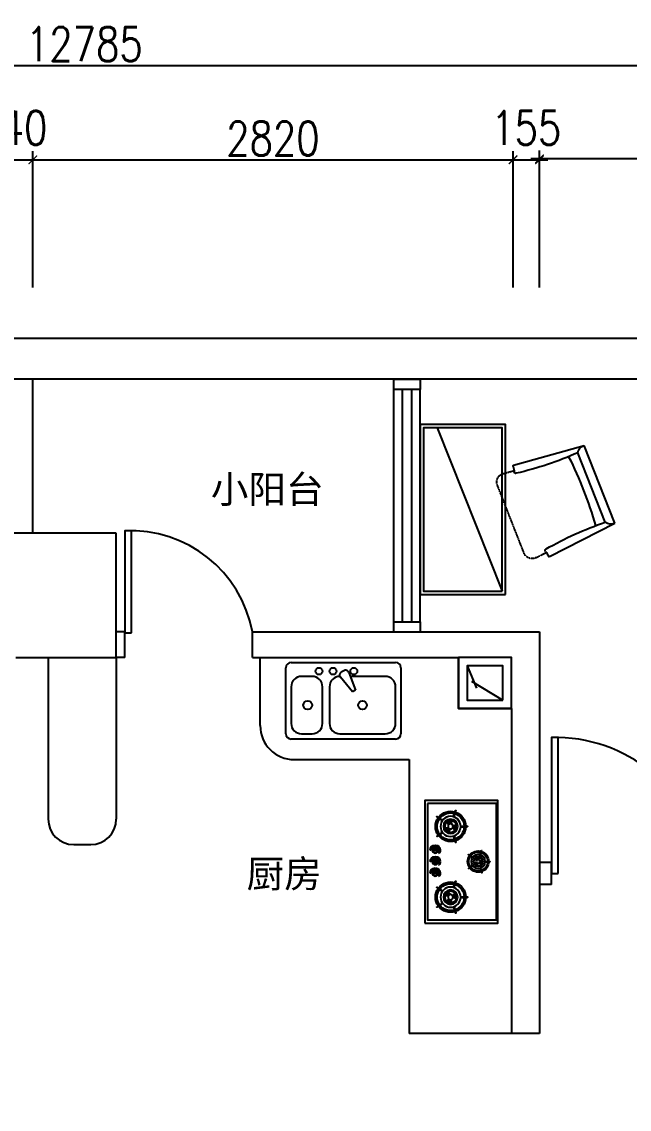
# Model space of a CAD drawing. Header units: millimetres. Extents: x -608935 to 90319, y -1318739 to -774154.
# Drawn here: x -73890 to -70323, y -780545 to -774154 of the extents above; entities that cross this region are included whole.
import ezdxf

# ---------------------------------------------------------------- set-up
doc = ezdxf.new("R2010")
doc.units = ezdxf.units.MM
doc.header["$PDMODE"] = 3
doc.linetypes.add('HIDDEN', pattern=[9.525, 6.35, -3.175])
for name, color, linetype in [('0-门灰线', 8, 'Continuous'), ('250', 250, 'Continuous'), ('IFF－FIXT', 132, 'Continuous'), ('layer 1', 7, 'Continuous'), ('家具1', 2, 'Continuous'), ('家具2', 8, 'Continuous')]:
    doc.layers.add(name, color=color, linetype=linetype)
doc.styles.add('DIM', font='simplex.shx', dxfattribs={"width": 0.8, "bigfont": 'hztxt.shx'})
doc.styles.add('STYLE1', font='')
doc.styles.get('STYLE1').set_extended_font_data('SimSun')
doc.dimstyles.new('1-50', dxfattribs={"dimscale": 50, "dimtxt": 4, "dimasz": 1, "dimexe": 1, "dimexo": 0.1, "dimgap": 0.5, "dimtad": 1, "dimdec": 0, "dimdsep": 46, "dimtxsty": 'DIM', "dimblk": 'ARCHTICK', "dimcen": 4, "dimdle": 1, "dimclrd": 3, "dimclre": 3, "dimclrt": 1, "dimadec": 0, "dimazin": 0, "dimtfac": 1, "dimtdec": 0, "dimtmove": 2, "dimatfit": 3, "dimldrblk": 'DOT', "dimfxl": 15, "dimfxlon": 1, "dimarcsym": 0})

# ---------------------------------------------------------------- blocks, each defined once
blk = doc.blocks.new('_ArchTick')
at = {"color": 0, "linetype": 'ByBlock', "const_width": 0.15}
blk.add_lwpolyline([(-0.5, -0.5), (0.5, 0.5)], dxfattribs=at)
blk = doc.blocks.new('*D704')
at = {"layer": '250', "color": 3, "lineweight": -2}
for p, q in [((-79915, -775715), (-79915, -774915)), ((-79675, -775715), (-79675, -774915)), ((-79965, -774965), (-79625, -774965)), ((-112082.5, -810400), (-109327.5, -810400)), ((-112032.5, -810755), (-112032.5, -810350)), ((-109377.5, -810755), (-109377.5, -810350)), ((19170, -838840), (19170, -829555)), ((18420, -829605), (19220, -829605)), ((18420, -838790), (19220, -838790))]:
    blk.add_line(p, q, dxfattribs=at)
at = {"layer": 'Defpoints', "color": 0}
for p in [(-79675, -774965), (-79915, -783895), (-79675, -783895), (-109377.5, -810400), (-112032.5, -810760), (-109377.5, -810760), (17850, -829605), (19170, -829605), (17850, -838790)]:
    blk.add_point(p, dxfattribs=at)
at = {"layer": '250', "color": 3, "lineweight": -2, "xscale": 50, "yscale": 50, "zscale": 50}
for p, rotation in [((-79915, -774965), 180), ((-112032.5, -810400), 180), ((19170, -829605), 90), ((19170, -838790), 270)]:
    blk.add_blockref('_ArchTick', p, dxfattribs=dict(at, rotation=rotation))
for p in [(-79675, -774965), (-109377.5, -810400)]:
    blk.add_blockref('_ArchTick', p, dxfattribs=at)
at = {"layer": '250', "color": 1, "char_height": 200, "attachment_point": 5, "style": 'DIM'}
for s, insert in [('240', (-79795, -774777.5)), ('2655', (-110705, -810275))]:
    blk.add_mtext(s, dxfattribs=dict(at, insert=insert))
at = {"layer": '250', "color": 1, "insert": (19045, -834197.5), "char_height": 200, "attachment_point": 5, "rotation": 90, "style": 'DIM'}
blk.add_mtext('9185', dxfattribs=at)
blk = doc.blocks.new('_Dot')
at = {"color": 0, "linetype": 'ByBlock', "lineweight": -2}
blk.add_line((-0.5, 0), (-1, 0), dxfattribs=at)
at = {"color": 0, "linetype": 'ByBlock', "const_width": 0.5}
blk.add_lwpolyline([(-0.25, 0, 1), (0.25, 0, 1)], format="xyb", close=True, dxfattribs=at)
blk = doc.blocks.new('*D705')
at = {"layer": '250', "color": 3, "lineweight": -2}
for p, q in [((-79675, -775715), (-79675, -774915)), ((-78485, -775715), (-78485, -774915)), ((-79725, -774965), (-78435, -774965)), ((4845, -828750), (4845, -827950)), ((17630, -828750), (17630, -827950)), ((4795, -828000), (17680, -828000)), ((-44388.6, -832595), (-44388.6, -832710)), ((-43898.6, -832595), (-43898.6, -832710)), ((-44438.6, -832660), (-43848.6, -832660))]:
    blk.add_line(p, q, dxfattribs=at)
at = {"layer": 'Defpoints', "color": 0}
for p in [(-78485, -774965), (-79675, -777160), (-78485, -777400), (17630, -828000), (4845, -829395), (17630, -829395), (-44388.6, -832590), (-43898.6, -832590), (-43898.6, -832660)]:
    blk.add_point(p, dxfattribs=at)
at = {"layer": '250', "color": 3, "lineweight": -2, "xscale": 50, "yscale": 50, "zscale": 50, "rotation": 180}
for p in [(-79675, -774965), (4845, -828000), (-44388.6, -832660)]:
    blk.add_blockref('_ArchTick', p, dxfattribs=at)
at = {"layer": '250', "color": 3, "lineweight": -2, "xscale": 50, "yscale": 50, "zscale": 50}
for p in [(-78485, -774965), (17630, -828000), (-43898.6, -832660)]:
    blk.add_blockref('_ArchTick', p, dxfattribs=at)
at = {"layer": '250', "color": 1, "char_height": 200, "attachment_point": 5, "style": 'DIM'}
for s, insert in [('1190', (-79080, -774840)), ('12785', (11237.5, -827875)), ('490', (-44143.6, -832535))]:
    blk.add_mtext(s, dxfattribs=dict(at, insert=insert))
blk = doc.blocks.new('*D706')
at = {"layer": '250', "color": 3, "lineweight": -2}
for p, q in [((-78485, -775715), (-78485, -774915)), ((-78335, -775715), (-78335, -774915)), ((-78535, -774965), (-78285, -774965)), ((3230, -829555), (3230, -838840)), ((3980, -829605), (3180, -829605)), ((3980, -838790), (3180, -838790))]:
    blk.add_line(p, q, dxfattribs=at)
at = {"layer": 'Defpoints', "color": 0}
for p in [(-78335, -774965), (-78485, -777400), (-78335, -777400), (4595, -829605), (3230, -838790), (4595, -838790)]:
    blk.add_point(p, dxfattribs=at)
at = {"layer": '250', "color": 3, "lineweight": -2, "xscale": 50, "yscale": 50, "zscale": 50}
for p, rotation in [((-78485, -774965), 180), ((3230, -829605), 90), ((3230, -838790), 270)]:
    blk.add_blockref('_ArchTick', p, dxfattribs=dict(at, rotation=rotation))
blk.add_blockref('_ArchTick', (-78335, -774965), dxfattribs=at)
at = {"layer": '250', "color": 1, "insert": (-78410, -774777.5), "char_height": 200, "attachment_point": 5, "style": 'DIM'}
blk.add_mtext('150', dxfattribs=at)
at = {"layer": '250', "color": 1, "insert": (3105, -834197.5), "char_height": 200, "attachment_point": 5, "rotation": 90, "style": 'DIM'}
blk.add_mtext('9185', dxfattribs=at)
blk = doc.blocks.new('*D707')
at = {"layer": '250', "color": 3, "lineweight": -2}
for p, q in [((-71005, -775715), (-71005, -774915)), ((-70850, -775715), (-70850, -774915)), ((-71055, -774965), (-70800, -774965)), ((6225, -828555), (6475, -828555)), ((6275, -829305), (6275, -828505)), ((6425, -829305), (6425, -828505))]:
    blk.add_line(p, q, dxfattribs=at)
at = {"layer": 'Defpoints', "color": 0}
for p in [(-70850, -774965), (-71005, -776255), (-70850, -776255), (6425, -828555), (6275, -830990), (6425, -830990)]:
    blk.add_point(p, dxfattribs=at)
at = {"layer": '250', "color": 3, "lineweight": -2, "xscale": 50, "yscale": 50, "zscale": 50, "rotation": 180}
for p in [(-71005, -774965), (6275, -828555)]:
    blk.add_blockref('_ArchTick', p, dxfattribs=at)
at = {"layer": '250', "color": 3, "lineweight": -2, "xscale": 50, "yscale": 50, "zscale": 50}
for p in [(-70850, -774965), (6425, -828555)]:
    blk.add_blockref('_ArchTick', p, dxfattribs=at)
at = {"layer": '250', "color": 1, "char_height": 200, "attachment_point": 5, "style": 'DIM'}
for s, insert in [('155', (-70927.5, -774777.5)), ('150', (6350, -828367.5))]:
    blk.add_mtext(s, dxfattribs=dict(at, insert=insert))
blk = doc.blocks.new('*D713')
at = {"layer": '250', "color": 3, "lineweight": -2}
for p, q in [((-66080, -779145), (-66080, -776205)), ((-66830, -776255), (-66030, -776255)), ((-66685, -779095), (-66030, -779095)), ((17440, -828550), (13860, -828550)), ((13910, -829300), (13910, -828500)), ((17390, -829300), (17390, -828500))]:
    blk.add_line(p, q, dxfattribs=at)
at = {"layer": 'Defpoints', "color": 0}
for p in [(-73500, -776255), (-66080, -776255), (-66690, -779095), (13910, -828550), (13910, -829305), (17390, -829305)]:
    blk.add_point(p, dxfattribs=at)
at = {"layer": '250', "color": 3, "lineweight": -2, "xscale": 50, "yscale": 50, "zscale": 50}
for p, rotation in [((-66080, -776255), 90), ((-66080, -779095), 270), ((13910, -828550), 180)]:
    blk.add_blockref('_ArchTick', p, dxfattribs=dict(at, rotation=rotation))
blk.add_blockref('_ArchTick', (17390, -828550), dxfattribs=at)
at = {"layer": '250', "color": 1, "insert": (-66205, -777675), "char_height": 200, "attachment_point": 5, "rotation": 90, "style": 'DIM'}
blk.add_mtext('2840', dxfattribs=at)
at = {"layer": '250', "color": 1, "insert": (15650, -828425), "char_height": 200, "attachment_point": 5, "style": 'DIM'}
blk.add_mtext('3480', dxfattribs=at)
blk = doc.blocks.new('*D714')
at = {"layer": '250', "color": 3, "lineweight": -2}
for p, q in [((-66830, -776015), (-66030, -776015)), ((-66080, -776305), (-66080, -775965)), ((-66830, -776255), (-66030, -776255))]:
    blk.add_line(p, q, dxfattribs=at)
at = {"layer": 'Defpoints', "color": 0}
for p in [(-73260, -776015), (-66080, -776015), (-73500, -776255)]:
    blk.add_point(p, dxfattribs=at)
at = {"layer": '250', "color": 3, "lineweight": -2, "xscale": 50, "yscale": 50, "zscale": 50}
for p, rotation in [((-66080, -776015), 90), ((-66080, -776255), 270)]:
    blk.add_blockref('_ArchTick', p, dxfattribs=dict(at, rotation=rotation))
at = {"layer": '250', "color": 1, "insert": (-66240, -776135), "char_height": 200, "attachment_point": 5, "rotation": 90, "style": 'DIM'}
blk.add_mtext('240', dxfattribs=at)
blk = doc.blocks.new('*D725')
at = {"layer": '250', "color": 3, "lineweight": -2}
for p, q in [((-80965, -777210), (-80965, -776205)), ((-80215, -776255), (-81015, -776255)), ((-80215, -777160), (-81015, -777160))]:
    blk.add_line(p, q, dxfattribs=at)
at = {"layer": 'Defpoints', "color": 0}
for p in [(-80965, -776255), (-69380, -776255), (-75470, -777160)]:
    blk.add_point(p, dxfattribs=at)
at = {"layer": '250', "color": 3, "lineweight": -2, "xscale": 50, "yscale": 50, "zscale": 50}
for p, rotation in [((-80965, -776255), 90), ((-80965, -777160), 270)]:
    blk.add_blockref('_ArchTick', p, dxfattribs=dict(at, rotation=rotation))
at = {"layer": '250', "color": 1, "insert": (-81090, -776707.5), "char_height": 200, "attachment_point": 5, "rotation": 90, "style": 'DIM'}
blk.add_mtext('905', dxfattribs=at)
blk = doc.blocks.new('*D726')
at = {"layer": '250', "color": 3, "lineweight": -2}
for p, q in [((-80215, -776015), (-81015, -776015)), ((-80965, -776305), (-80965, -775965)), ((-80215, -776255), (-81015, -776255))]:
    blk.add_line(p, q, dxfattribs=at)
at = {"layer": 'Defpoints', "color": 0}
for p in [(-80965, -776015), (-69620, -776015), (-69380, -776255)]:
    blk.add_point(p, dxfattribs=at)
at = {"layer": '250', "color": 3, "lineweight": -2, "xscale": 50, "yscale": 50, "zscale": 50}
for p, rotation in [((-80965, -776015), 90), ((-80965, -776255), 270)]:
    blk.add_blockref('_ArchTick', p, dxfattribs=dict(at, rotation=rotation))
at = {"layer": '250', "color": 1, "insert": (-81152.5, -776135), "char_height": 200, "attachment_point": 5, "rotation": 90, "style": 'DIM'}
blk.add_mtext('240', dxfattribs=at)
blk = doc.blocks.new('*D729')
at = {"layer": '250', "color": 3, "lineweight": -2}
for p, q in [((-79915, -775160), (-79915, -774360)), ((-67130, -775160), (-67130, -774360)), ((-79965, -774410), (-67080, -774410))]:
    blk.add_line(p, q, dxfattribs=at)
at = {"layer": 'Defpoints', "color": 0}
for p in [(-67130, -774410), (-79915, -775805), (-67130, -775805)]:
    blk.add_point(p, dxfattribs=at)
at = {"layer": '250', "color": 3, "lineweight": -2, "xscale": 50, "yscale": 50, "zscale": 50, "rotation": 180}
blk.add_blockref('_ArchTick', (-79915, -774410), dxfattribs=at)
at = {"layer": '250', "color": 3, "lineweight": -2, "xscale": 50, "yscale": 50, "zscale": 50}
blk.add_blockref('_ArchTick', (-67130, -774410), dxfattribs=at)
at = {"layer": '250', "color": 1, "insert": (-73522.5, -774285), "char_height": 200, "attachment_point": 5, "style": 'DIM'}
blk.add_mtext('12785', dxfattribs=at)
blk = doc.blocks.new('*D733')
at = {"layer": '250', "color": 3, "lineweight": -2}
for p, q in [((-74065, -775715), (-74065, -774915)), ((-73825, -775715), (-73825, -774915)), ((-74115, -774965), (-73775, -774965))]:
    blk.add_line(p, q, dxfattribs=at)
at = {"layer": 'Defpoints', "color": 0}
for p in [(-73825, -774965), (-74065, -776015), (-73825, -776015)]:
    blk.add_point(p, dxfattribs=at)
at = {"layer": '250', "color": 3, "lineweight": -2, "xscale": 50, "yscale": 50, "zscale": 50, "rotation": 180}
blk.add_blockref('_ArchTick', (-74065, -774965), dxfattribs=at)
at = {"layer": '250', "color": 3, "lineweight": -2, "xscale": 50, "yscale": 50, "zscale": 50}
blk.add_blockref('_ArchTick', (-73825, -774965), dxfattribs=at)
at = {"layer": '250', "color": 1, "insert": (-73945, -774777.5), "char_height": 200, "attachment_point": 5, "style": 'DIM'}
blk.add_mtext('240', dxfattribs=at)
blk = doc.blocks.new('*D734')
at = {"layer": '250', "color": 3, "lineweight": -2}
for p, q in [((-73825, -775715), (-73825, -774915)), ((-71005, -775715), (-71005, -774915)), ((-73875, -774965), (-70955, -774965))]:
    blk.add_line(p, q, dxfattribs=at)
at = {"layer": 'Defpoints', "color": 0}
for p in [(-71005, -774965), (-73825, -776015), (-71005, -776255)]:
    blk.add_point(p, dxfattribs=at)
at = {"layer": '250', "color": 3, "lineweight": -2, "xscale": 50, "yscale": 50, "zscale": 50, "rotation": 180}
blk.add_blockref('_ArchTick', (-73825, -774965), dxfattribs=at)
at = {"layer": '250', "color": 3, "lineweight": -2, "xscale": 50, "yscale": 50, "zscale": 50}
blk.add_blockref('_ArchTick', (-71005, -774965), dxfattribs=at)
at = {"layer": '250', "color": 1, "insert": (-72415, -774840), "char_height": 200, "attachment_point": 5, "style": 'DIM'}
blk.add_mtext('2820', dxfattribs=at)
blk = doc.blocks.new('*D737')
at = {"layer": '250', "color": 3, "lineweight": -2}
for p, q in [((-70850, -775710), (-70850, -774910)), ((-67370, -775710), (-67370, -774910)), ((-67320, -774960), (-70900, -774960))]:
    blk.add_line(p, q, dxfattribs=at)
at = {"layer": 'Defpoints', "color": 0}
for p in [(-70850, -774960), (-70850, -775715), (-67370, -775715)]:
    blk.add_point(p, dxfattribs=at)
at = {"layer": '250', "color": 3, "lineweight": -2, "xscale": 50, "yscale": 50, "zscale": 50, "rotation": 180}
blk.add_blockref('_ArchTick', (-70850, -774960), dxfattribs=at)
at = {"layer": '250', "color": 3, "lineweight": -2, "xscale": 50, "yscale": 50, "zscale": 50}
blk.add_blockref('_ArchTick', (-67370, -774960), dxfattribs=at)
at = {"layer": '250', "color": 1, "insert": (-69110, -774835), "char_height": 200, "attachment_point": 5, "style": 'DIM'}
blk.add_mtext('3480', dxfattribs=at)
blk = doc.blocks.new('vvvvvvvvvv')
at = {"color": 2, "linetype": 'ByBlock'}
for p, q in [((295471.4, -13918.4), (296085.1, -13918.4)), ((295440.7, -14337.7), (295440.7, -13949.1)), ((296115.7, -13949.1), (296115.7, -14337.7)), ((296085.1, -14368.4), (295471.4, -14368.4))]:
    blk.add_line(p, q, dxfattribs=at)
at = {"color": 1, "linetype": 'ByBlock'}
for p, q in [((295780.3, -13966.8), (295766, -13975)), ((295809.7, -13977.3), (295848.5, -14080.9)), ((295594.2, -14000.2), (295532.8, -14000.2)), ((295830.8, -14091.1), (295760.4, -14005.7)), ((296023.7, -14000.2), (295818.2, -14000.2)), ((295471.4, -14061.6), (295471.4, -14276.3)), ((295655.5, -14276.3), (295655.5, -14061.6)), ((295696.4, -14061.6), (295696.4, -14276.3)), ((295848.5, -14080.9), (295830.8, -14091.1)), ((296085.1, -14276.3), (296085.1, -14061.6)), ((295532.8, -14337.7), (295594.2, -14337.7)), ((295757.8, -14337.7), (296023.7, -14337.7))]:
    blk.add_line(p, q, dxfattribs=at)
for centre, radius in [((295635.1, -13969.5), 20.5), ((295716.9, -13969.5), 20.5), ((295839.6, -13969.5), 20.5), ((295568.6, -14168.9), 25.6), ((295890.7, -14168.9), 25.6)]:
    blk.add_circle(centre, radius, dxfattribs=at)
at = {"color": 2, "linetype": 'ByBlock'}
for centre, start, end in [((295471.4, -13949.1), 90, 180), ((296085.1, -13949.1), 0, 90), ((295471.4, -14337.7), 180, 270), ((296085.1, -14337.7), 270, 0)]:
    blk.add_arc(centre, 30.7, start, end, dxfattribs=at)
at = {"color": 1, "linetype": 'ByBlock'}
for centre, radius, start, end in [((295776.2, -13992.7), 20.5, 120, 219.46232), ((295790.5, -13984.5), 20.5, 20.53768, 120), ((295532.8, -14061.6), 61.4, 90, 180), ((295594.2, -14061.6), 61.4, 0, 90), ((295757.8, -14061.6), 61.4, 90, 180), ((296023.7, -14061.6), 61.4, 0, 90), ((295532.8, -14276.3), 61.4, 180, 270), ((295594.2, -14276.3), 61.4, 270, 0), ((295757.8, -14276.3), 61.4, 180, 270), ((296023.7, -14276.3), 61.4, 270, 0)]:
    blk.add_arc(centre, radius, start, end, dxfattribs=at)
blk = doc.blocks.new('A$C44DC160B')
at = {"lineweight": -2, "ltscale": 5}
blk.add_wipeout([(-308.2, -398.6), (-308.2, 402.9), (166.8, 402.9), (166.8, -398.6)], dxfattribs=at).dxf.layer = 'IFF－FIXT'
at = {"layer": 'IFF－FIXT', "color": 1, "lineweight": -2, "ltscale": 5}
for p, q in [((-23.1, 296.9), (-35.6, 335.5)), ((-19.9, 297.9), (-32.5, 336.6)), ((53.2, 274.2), (86.1, 298)), ((55.1, 271.5), (88, 295.4)), ((-68.2, 234.7), (-108.9, 234.7)), ((-68.2, 231.4), (-108.9, 231.4)), ((-23.1, 169.2), (-35.6, 130.6)), ((-19.9, 168.2), (-32.5, 129.6)), ((53.2, 192), (86.1, 168.1)), ((55.1, 194.6), (88, 170.8)), ((-196.3, 48.4), (-205.1, 75.4)), ((-194.1, 49.1), (-202.9, 76.1)), ((82.2, 81.7), (116.7, 81.7)), ((82.2, 75.7), (116.7, 75.7)), ((-227.9, 4.8), (-256.4, 4.8)), ((-227.9, 2.5), (-256.4, 2.5)), ((-143, 32.5), (-119.9, 49.2)), ((-141.6, 30.6), (-118.6, 47.3)), ((82.2, 6.7), (116.7, 6.7)), ((82.2, 0.7), (116.7, 0.7)), ((-196.3, -41), (-205.1, -68)), ((-194.1, -41.7), (-202.9, -68.8)), ((-143, -25.1), (-119.9, -41.8)), ((-141.6, -23.2), (-118.6, -39.9)), ((82.2, -68.3), (116.7, -68.3)), ((-23.1, -165), (-35.6, -126.3)), ((-19.9, -164), (-32.5, -125.3)), ((82.2, -74.3), (116.7, -74.3)), ((53.2, -187.7), (86.1, -163.8)), ((55.1, -190.4), (88, -166.5)), ((-68.2, -227.2), (-108.9, -227.2)), ((-68.2, -230.5), (-108.9, -230.5)), ((53.2, -269.9), (86.1, -293.8)), ((55.1, -267.2), (88, -291.1)), ((-23.1, -292.6), (-35.6, -331.3)), ((-19.9, -293.7), (-32.5, -332.3))]:
    blk.add_line(p, q, dxfattribs=at)
at = {"layer": 'IFF－FIXT', "color": 252, "lineweight": -2, "ltscale": 5}
for p, q in [((69.5, 80.2), (66.5, 80.2)), ((69.5, 77.2), (66.5, 77.2)), ((97.9, 108.7), (97.9, 111.7)), ((100.9, 108.7), (100.9, 111.7)), ((129.4, 78.7), (132.4, 78.7)), ((69.5, 5.2), (66.5, 5.2)), ((69.5, 2.2), (66.5, 2.2)), ((78.2, 57.5), (76.1, 55.4)), ((97.9, 33.7), (97.9, 36.7)), ((100.9, 33.7), (100.9, 36.7)), ((129.4, 3.7), (132.4, 3.7)), ((69.5, -69.8), (66.5, -69.8)), ((78.2, -17.5), (76.1, -19.6)), ((97.9, -41.3), (97.9, -38.3)), ((100.9, -41.3), (100.9, -38.3)), ((69.5, -72.8), (66.5, -72.8)), ((78.2, -92.5), (76.1, -94.6)), ((129.4, -71.3), (132.4, -71.3))]:
    blk.add_line(p, q, dxfattribs=at)
at = {"layer": 'IFF－FIXT', "color": 2, "lineweight": -2, "ltscale": 5}
blk.add_lwpolyline([(166.8, -398.6), (-308.2, -398.6), (-308.2, 402.9), (166.8, 402.9)], close=True, dxfattribs=at)
at = {"layer": 'IFF－FIXT', "color": 1, "lineweight": -2, "ltscale": 5}
blk.add_lwpolyline([(149.4, 383.7), (149.4, -376.3), (-300.6, -376.3), (-300.6, 383.7)], close=True, dxfattribs=at)
for centre, radius in [((-0.6, 233.1), 66), ((-0.6, 233.1), 16.5), ((99.4, 78.7), 20), ((-180.6, 3.7), 46.2), ((-180.6, 3.7), 11.6), ((99.4, 3.7), 20), ((99.4, -71.3), 20), ((-0.6, -228.8), 66), ((-0.6, -228.8), 16.5)]:
    blk.add_circle(centre, radius, dxfattribs=at)
at = {"layer": 'IFF－FIXT', "color": 252, "lineweight": -2, "ltscale": 5}
for centre, radius in [((-0.6, 233.1), 47.3), ((-0.6, 233.1), 38.5), ((-180.6, 3.7), 33.1), ((-180.6, 3.7), 26.9), ((-0.6, -228.8), 47.3), ((-0.6, -228.8), 38.5)]:
    blk.add_circle(centre, radius, dxfattribs=at)
at = {"layer": 'IFF－FIXT', "color": 1, "lineweight": -2, "ltscale": 5}
for centre, radius, start, end in [((-0.6, 233.1), 99, 108.9543, 179.04435), ((-34, 336.1), 1.65, 17.99932, 197.99932), ((-0.6, 233.1), 99, 36.9543, 107.04435), ((-21.5, 297.4), 1.65, 197.99932, 17.99932), ((-0.6, 233.1), 99, 324.9543, 35.04435), ((87, 296.7), 1.65, 305.99932, 125.99932), ((-108.9, 233.1), 1.65, 89.99932, 269.99932), ((-0.6, 233.1), 99, 180.9543, 251.04435), ((-68.2, 233.1), 1.65, 269.99932, 89.99932), ((-0.6, 233.1), 33, 176.47349, 209.99932), ((-28, 234.8), 5.5, 356.47349, 176.47349), ((-24.4, 219.3), 5.5, 209.99932, 29.99932), ((-0.6, 233.1), 22, 176.47349, 209.99932), ((-0.6, 260.6), 5.5, 89.99932, 269.99932), ((-0.6, 233.1), 33, 56.47349, 89.99932), ((-0.6, 233.1), 22, 56.47349, 89.99932), ((11.7, 208.5), 5.5, 116.47349, 296.47349), ((-0.6, 233.1), 22, 296.47349, 329.99932), ((14.6, 256), 5.5, 236.47349, 56.47349), ((-0.6, 233.1), 33, 296.47349, 329.99932), ((23.2, 219.3), 5.5, 329.99932, 149.99932), ((54.2, 272.8), 1.65, 125.99932, 305.99932), ((-0.6, 233.1), 99, 252.9543, 323.04435), ((-21.5, 168.7), 1.65, 341.99932, 161.99932), ((54.2, 193.3), 1.65, 53.99932, 233.99932), ((87, 169.4), 1.65, 233.99932, 53.99932), ((-204, 75.8), 1.16, 18.00068, 198.00068), ((-180.6, 3.7), 69.3, 36.95565, 107.0457), ((-34, 130.1), 1.65, 161.99932, 341.99932), ((82.4, 78.7), 3.01, 85.12506, 274.87629), ((116.4, 78.7), 3.01, 265.12506, 94.87629), ((-256.4, 3.7), 1.16, 90.00068, 270.00068), ((-180.6, 3.7), 69.3, 108.95565, 179.0457), ((-180.6, 3.7), 69.3, 180.95565, 251.0457), ((-227.9, 3.7), 1.16, 270.00068, 90.00068), ((-180.6, 3.7), 23.1, 176.47484, 210.00068), ((-199.8, 4.9), 3.85, 356.47484, 176.47484), ((-195.2, 48.7), 1.16, 198.00068, 18.00068), ((-180.6, 3.7), 15.4, 176.47484, 210.00068), ((-180.6, 22.9), 3.85, 90.00068, 270.00068), ((-180.6, 3.7), 23.1, 56.47484, 90.00068), ((-180.6, 3.7), 15.4, 56.47484, 90.00068), ((-170, 19.7), 3.85, 236.47484, 56.47484), ((-142.3, 31.5), 1.16, 126.00068, 306.00068), ((-180.6, 3.7), 69.3, 324.95565, 35.0457), ((-119.3, 48.2), 1.16, 306.00068, 126.00068), ((82.4, 3.7), 3.01, 85.12506, 274.87629), ((116.4, 3.7), 3.01, 265.12506, 94.87629), ((-204, -68.4), 1.16, 162.00068, 342.00068), ((-180.6, 3.7), 69.3, 252.95565, 323.0457), ((-197.3, -5.9), 3.85, 210.00068, 30.00068), ((-195.2, -41.3), 1.16, 342.00068, 162.00068), ((-172, -13.5), 3.85, 116.47484, 296.47484), ((-180.6, 3.7), 15.4, 296.47484, 330.00068), ((-180.6, 3.7), 23.1, 296.47484, 330.00068), ((-163.9, -5.9), 3.85, 330.00068, 150.00068), ((-142.3, -24.1), 1.16, 54.00068, 234.00068), ((-119.3, -40.9), 1.16, 234.00068, 54.00068), ((82.4, -71.3), 3.01, 85.12506, 274.87629), ((116.4, -71.3), 3.01, 265.12506, 94.87629), ((-0.6, -228.8), 99, 108.95565, 179.0457), ((-34, -125.8), 1.65, 18.00068, 198.00068), ((-0.6, -228.8), 99, 36.95565, 107.0457), ((-0.6, -228.8), 33, 150.00068, 183.52651), ((-24.4, -215.1), 5.5, 330.00068, 150.00068), ((-21.5, -164.5), 1.65, 198.00068, 18.00068), ((11.7, -204.2), 5.5, 63.52651, 243.52651), ((-0.6, -228.8), 22, 30.00068, 63.52651), ((-0.6, -228.8), 33, 30.00068, 63.52651), ((23.2, -215.1), 5.5, 210.00068, 30.00068), ((54.2, -189), 1.65, 126.00068, 306.00068), ((-0.6, -228.8), 99, 324.95565, 35.0457), ((87, -165.2), 1.65, 306.00068, 126.00068), ((-108.9, -228.8), 1.65, 90.00068, 270.00068), ((-0.6, -228.8), 99, 180.95565, 251.0457), ((-68.2, -228.8), 1.65, 270.00068, 90.00068), ((-28, -230.5), 5.5, 183.52651, 3.52651), ((-0.6, -228.8), 22, 150.00068, 183.52651), ((-0.6, -256.3), 5.5, 90.00068, 270.00068), ((-0.6, -228.8), 22, 270.00068, 303.52651), ((-0.6, -228.8), 33, 270.00068, 303.52651), ((14.6, -251.7), 5.5, 303.52651, 123.52651), ((54.2, -268.6), 1.65, 54.00068, 234.00068), ((-34, -331.8), 1.65, 162.00068, 342.00068), ((-0.6, -228.8), 99, 252.95565, 323.0457), ((-21.5, -293.1), 1.65, 342.00068, 162.00068), ((87, -292.4), 1.65, 234.00068, 54.00068)]:
    blk.add_arc(centre, radius, start, end, dxfattribs=at)
at = {"layer": 'IFF－FIXT', "color": 252, "lineweight": -2, "ltscale": 5}
for centre, radius, start, end in [((-0.6, 233.1), 88, 109.07368, 178.92496), ((-0.6, 233.1), 88, 37.07368, 106.92496), ((-0.6, 233.1), 88, 181.07368, 250.92496), ((-0.6, 233.1), 88, 325.07368, 34.92496), ((-0.6, 233.1), 88, 253.07368, 322.92496), ((99.4, 78.7), 33, 92.60593, 177.39542), ((99.4, 78.7), 33, 182.60593, 225.00068), ((99.4, 78.7), 30, 92.86666, 177.13469), ((99.4, 78.7), 30, 182.86666, 225.00068), ((99.4, 78.7), 18, 9.59474, 170.40661), ((99.4, 78.7), 18, 189.59474, 350.40661), ((99.4, 78.7), 33, 0.00068, 87.39542), ((99.4, 78.7), 30, 0.00068, 87.13469), ((-180.6, 3.7), 61.6, 109.07504, 178.92632), ((-180.6, 3.7), 61.6, 181.07504, 250.92632), ((-180.6, 3.7), 61.6, 37.07504, 106.92632), ((-180.6, 3.7), 61.6, 325.07504, 34.92632), ((99.4, 3.7), 33, 92.60593, 177.39542), ((99.4, 3.7), 33, 182.60593, 225.00068), ((99.4, 3.7), 30, 92.86666, 177.13469), ((99.4, 3.7), 30, 182.86666, 225.00068), ((99.4, 3.7), 18, 9.59474, 170.40661), ((99.4, 3.7), 18, 189.59474, 350.40661), ((99.4, 3.7), 33, 0.00068, 87.39542), ((99.4, 3.7), 30, 0.00068, 87.13469), ((-180.6, 3.7), 61.6, 253.07504, 322.92632), ((99.4, -71.3), 33, 92.60593, 177.39542), ((99.4, -71.3), 30, 92.86666, 177.13469), ((99.4, -71.3), 18, 9.59474, 170.40661), ((99.4, -71.3), 33, 0.00068, 87.39542), ((99.4, -71.3), 30, 0.00068, 87.13469), ((-0.6, -228.8), 88, 37.07504, 106.92632), ((99.4, -71.3), 33, 182.60593, 225.00068), ((99.4, -71.3), 30, 182.86666, 225.00068), ((99.4, -71.3), 18, 189.59474, 350.40661), ((-0.6, -228.8), 88, 109.07504, 178.92632), ((-0.6, -228.8), 88, 325.07504, 34.92632), ((-0.6, -228.8), 88, 181.07504, 250.92632), ((-0.6, -228.8), 88, 253.07504, 322.92632)]:
    blk.add_arc(centre, radius, start, end, dxfattribs=at)
blk = doc.blocks.new('椅子01')
at = {"layer": '家具1'}
for p, q in [((-463.7, 261.3), (-437.1, 258.9)), ((-463.7, 261.3), (-437.1, 258.9)), ((-428.5, 288.3), (0, 245)), ((-428.5, 288.3), (0, 245)), ((-50, 219.3), (-50, -219.3)), ((-50, 219.3), (-50, -219.3)), ((0, 245), (0, -245)), ((0, 245), (0, -245)), ((-428.5, -288.3), (0, -245)), ((-428.5, -288.3), (0, -245)), ((-463.7, -261.3), (-437.1, -258.9)), ((-463.7, -261.3), (-437.1, -258.9))]:
    blk.add_line(p, q, dxfattribs=at)
for centre, radius, start, end in [((-522.9, 282.3), 89, 340.14719, 0.62515), ((-522.9, 282.3), 89, 340.14719, 0.62515), ((-429, 283.3), 5, 84.89783, 180.62515), ((-429, 283.3), 5, 84.89783, 180.62515), ((-429.8, 248.6), 10, 160.14719, 262.6043), ((-429.8, 248.6), 10, 160.14719, 262.6043), ((-134.8, 2309.8), 2092.2, 261.85714, 272.3222), ((-134.8, 2309.8), 2092.2, 261.85714, 272.3222), ((-2541, -3.8), 2441, 354.98854, 5.18882), ((-2541, -3.8), 2441, 354.98854, 5.18882), ((-8.1, 199.2), 46.5, 80.0218, 154.30302), ((-8.1, 199.2), 46.5, 80.0218, 154.30302), ((-429.8, -248.6), 10, 97.3957, 199.85281), ((-429.8, -248.6), 10, 97.3957, 199.85281), ((-522.9, -282.3), 89, 359.37485, 19.85281), ((-522.9, -282.3), 89, 359.37485, 19.85281), ((-134.8, -2309.8), 2092.2, 87.6778, 98.14286), ((-134.8, -2309.8), 2092.2, 87.6778, 98.14286), ((-8.1, -199.2), 46.5, 205.69698, 279.9782), ((-8.1, -199.2), 46.5, 205.69698, 279.9782), ((-429, -283.2), 5, 179.37485, 275.10217), ((-429, -283.2), 5, 179.37485, 275.10217)]:
    blk.add_arc(centre, radius, start, end, dxfattribs=at)
at = {"layer": '家具2', "linetype": 'HIDDEN', "ltscale": 0.1}
for p, q in [((-505.6, 265), (-463.7, 261.3)), ((-505.6, 265), (-463.7, 261.3)), ((-560, 215.2), (-560, -215.2)), ((-560, 215.2), (-560, -215.2)), ((-505.6, -265), (-463.7, -261.3)), ((-505.6, -265), (-463.7, -261.3))]:
    blk.add_line(p, q, dxfattribs=at)
for centre, start, end in [((-510, 215.2), 84.89783, 180), ((-510, 215.2), 84.89783, 180), ((-510, -215.2), 180, 275.10217), ((-510, -215.2), 180, 275.10217)]:
    blk.add_arc(centre, 50, start, end, dxfattribs=at)

msp = doc.modelspace()

# ---------------------------------------------------------------- linework, layer by layer
at = {"layer": '250', "color": 0}
for p, q in [((-67130, -776015), (-74065, -776015)), ((-73825, -776255), (-74065, -776255)), ((-67370, -776255), (-73825, -776255)), ((-71550, -776315), (-71705, -776315)), ((-73825, -777160), (-74065, -777160)), ((-73335, -777160), (-73825, -777160)), ((-73335, -777890), (-73335, -777160)), ((-71705, -777680), (-71550, -777680)), ((-71705, -777740), (-71705, -777680)), ((-71550, -777680), (-71550, -777740)), ((-73285, -777740), (-73335, -777740)), ((-73285, -777890), (-73285, -777740)), ((-72535, -777890), (-72535, -777740)), ((-72535, -777740), (-70850, -777740)), ((-70850, -777740), (-70850, -780100)), ((-73925, -777890), (-73335, -777890)), ((-73285, -777890), (-73335, -777890)), ((-72535, -777890), (-71325, -777890)), ((-71325, -778190), (-71325, -777890)), ((-71275, -777940), (-71220, -778070)), ((-71250, -778030), (-71065, -778140)), ((-71015, -778190), (-71325, -778190)), ((-71015, -778190), (-71015, -780100)), ((-70780, -779095), (-70850, -779095)), ((-70780, -779225), (-70780, -779095)), ((-70780, -779225), (-70850, -779225)), ((-70850, -780100), (-71015, -780100))]:
    msp.add_line(p, q, dxfattribs=at)
at = {"layer": '250', "color": 2}
for p, q in [((-73825, -777160), (-73825, -776255)), ((-71705, -777680), (-71705, -776315)), ((-71550, -777680), (-71550, -776315)), ((-73734.9, -777890), (-73734.9, -778840)), ((-73335, -777890), (-73335, -778840)), ((-72490, -778290), (-72490, -777890)), ((-72290, -778490), (-71615, -778490)), ((-71615, -778490), (-71615, -780100)), ((-73584.9, -778990), (-73485, -778990)), ((-71015, -780100), (-71615, -780100))]:
    msp.add_line(p, q, dxfattribs=at)
at = {"layer": '250', "color": 1}
for p, q in [((-71655, -777680), (-71655, -776315)), ((-71600, -777680), (-71600, -776315)), ((-71450, -776540), (-71070, -777500))]:
    msp.add_line(p, q, dxfattribs=at)
at = {"layer": '250', "color": 0}
for points in [[(-71550, -776315), (-71705, -776315), (-71705, -776255), (-71550, -776255)], [(-71015, -778190), (-71015, -777890), (-71325, -777890), (-71325, -778190)], [(-71065, -778140), (-71065, -777940), (-71275, -777940), (-71275, -778140)]]:
    msp.add_lwpolyline(points, close=True, dxfattribs=at)
at = {"layer": '250', "color": 2}
for points in [[(-71050, -777520), (-71050, -776520), (-71550, -776520), (-71550, -777520)], [(-73245, -777745), (-73245, -777145), (-73285, -777145), (-73285, -777745)], [(-70740, -779160), (-70740, -778360), (-70780, -778360), (-70780, -779160)]]:
    msp.add_lwpolyline(points, close=True, dxfattribs=at)
at = {"layer": '250', "color": 1}
msp.add_lwpolyline([(-71070, -777500), (-71070, -776540), (-71530, -776540), (-71530, -777500)], close=True, dxfattribs=at)
at = {"layer": '250', "color": 2}
for centre, radius, start, end in [((-73252.1, -777873.7), 729.4, 10.55878, 92.58894), ((-72290, -778290), 200, 180, 270), ((-70760, -779254), 894.3, 10.24374, 91.28153), ((-73584.9, -778840), 150, 180, 270), ((-73485, -778840), 150, 270, 0)]:
    msp.add_arc(centre, radius, start, end, dxfattribs=at)

# ---------------------------------------------------------------- block references
at = {"xscale": -1, "rotation": 201.4270285413443}
msp.add_blockref('椅子01', (-70497.5, -776872.4), dxfattribs=at)
at = {"color": 7, "linetype": 'ByBlock'}
msp.add_blockref('vvvvvvvvvv', (-367779.6, -764000.9), dxfattribs=at)

# ---------------------------------------------------------------- texts
at = {"layer": 'layer 1', "color": 44, "lineweight": 5, "char_height": 162, "width": 3904.292, "attachment_point": 1, "style": 'STYLE1'}
for s, insert in [('{\\C2;小阳台}', (-72780, -776820)), ('{\\C2;厨房}', (-72570, -779080))]:
    msp.add_mtext(s, dxfattribs=dict(at, insert=insert))

# ---------------------------------------------------------------- dimensions: what is measured, and where the dimension line sits
at = {"layer": '250', "color": 0}
for base, p1, p2, picture, middle in [((-67130, -774410), (-79915, -775805), (-67130, -775805), '*D729', (-73522.5, -774285)), ((-79675, -774965), (-79915, -783895), (-79675, -783895), '*D704', (-79795, -774777.5)), ((-78335, -774965), (-78485, -777400), (-78335, -777400), '*D706', (-78410, -774777.5)), ((-73825, -774965), (-74065, -776015), (-73825, -776015), '*D733', (-73945, -774777.5)), ((6425, -828555), (6275, -830990), (6425, -830990), '*D707', (6350, -828367.5)), ((-70850, -774965), (-71005, -776255), (-70850, -776255), '*D707', (-70927.5, -774777.5)), ((17630, -828000), (4845, -829395), (17630, -829395), '*D705', (11237.5, -827875)), ((-78485, -774965), (-79675, -777160), (-78485, -777400), '*D705', (-79080, -774840)), ((-71005, -774965), (-73825, -776015), (-71005, -776255), '*D734', (-72415, -774840)), ((-70850, -774960), (-67370, -775715), (-70850, -775715), '*D737', (-69110, -774835)), ((13910, -828550), (17390, -829305), (13910, -829305), '*D713', (15650, -828425))]:
    dim = msp.add_linear_dim(base=base, p1=p1, p2=p2, dimstyle='1-50', dxfattribs=at)
    dim.commit()
    dim.dimension.update_dxf_attribs({"geometry": picture, "text_midpoint": middle})
for base, p1, p2, angle, picture, middle in [((19170, -829605), (17850, -838790), (17850, -829605), 90, '*D704', (19045, -834197.5)), ((3230, -838790), (4595, -829605), (4595, -838790), 90, '*D706', (3105, -834197.5)), ((-80965, -776015), (-69380, -776255), (-69620, -776015), 270, '*D726', (-81152.5, -776135)), ((-80965, -776255), (-75470, -777160), (-69380, -776255), 270, '*D725', (-81090, -776707.5)), ((-66080, -776255), (-66690, -779095), (-73500, -776255), 270, '*D713', (-66205, -777675))]:
    dim = msp.add_linear_dim(base=base, p1=p1, p2=p2, angle=angle, dimstyle='1-50', dxfattribs=at)
    dim.commit()
    dim.dimension.update_dxf_attribs({"geometry": picture, "text_midpoint": middle})
dim = msp.add_linear_dim(base=(-66080, -776015), p1=(-73500, -776255), p2=(-73260, -776015), angle=270, dimstyle='1-50', dxfattribs=at)
dim.commit()
dim.dimension.update_dxf_attribs({"geometry": '*D714', "text_midpoint": (-66240, -776135), "dimtype": 160})

# ---------------------------------------------------------------- next in the draw order: block references
at = {"layer": '0-门灰线', "color": 1, "linetype": 'ByBlock', "lineweight": -2, "xscale": -0.8999999998531282, "yscale": 0.9000000000232831, "zscale": 0.9, "rotation": 359.9993238142365}
msp.add_blockref('A$C44DC160B', (-71372.4, -779092.6), dxfattribs=at)

doc.saveas('drawing.dxf')
